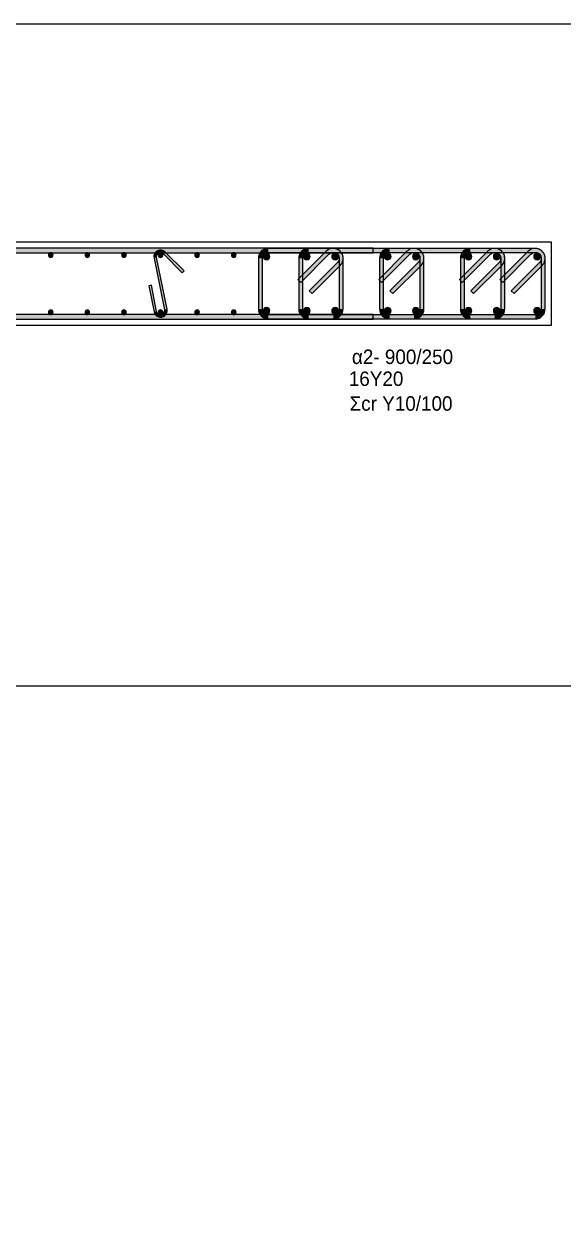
# Model space of a CAD drawing. Header units: millimetres. Extents: x -2171 to 1563, y -1758 to -1505.
# Drawn here: x -1137.19 to -1129.09, y -1608.28 to -1590.25 of the extents above; entities that cross this region are included whole.
import ezdxf

# ---------------------------------------------------------------- set-up
doc = ezdxf.new("R2010")
doc.units = ezdxf.units.MM
for name, color, linetype in [('-S_TEXT', 3, 'Continuous'), ('Col_Det', 7, 'Continuous'), ('Col_Det_Fill', 7, 'Continuous'), ('Geo_Col_Pro_1', 7, 'Continuous')]:
    doc.layers.add(name, color=color, linetype=linetype)
doc.styles.add('S1Arl22_b_934_161', font='arial.ttf', dxfattribs={"width": 0.933629, "height": 0.002175})

msp = doc.modelspace()

# ---------------------------------------------------------------- hatches: boundary and pattern name
at = {"layer": 'Col_Det_Fill'}
for color, points in [(252, [(-1131.9414, -1593.6897), (-1131.9414, -1593.6197), (-1146.5861, -1593.6197), (-1146.5861, -1593.6897)]), (133, [(-1136.824, -1593.7247, 0.4142136), (-1136.789, -1593.7597, 0.4142136), (-1136.754, -1593.7247, 0.4142136), (-1136.789, -1593.6897, 0.4142136)]), (133, [(-1136.2741, -1593.7247, 0.4142136), (-1136.2391, -1593.7597, 0.4142136), (-1136.2041, -1593.7247, 0.4142136), (-1136.2391, -1593.6897, 0.4142136)]), (133, [(-1135.7241, -1593.7247, 0.4142136), (-1135.6891, -1593.7597, 0.4142136), (-1135.6541, -1593.7247, 0.4142136), (-1135.6891, -1593.6897, 0.4142136)]), (252, [(-1135.2372, -1593.7694), (-1135.198, -1593.7615, -0.7426155), (-1135.0967, -1593.7073), (-1135.0684, -1593.679, 0.7426155)]), (133, [(-1135.1742, -1593.7247, 0.4142136), (-1135.1392, -1593.7597, 0.4142136), (-1135.1042, -1593.7247, 0.4142136), (-1135.1392, -1593.6897, 0.4142136)]), (252, [(-1135.0684, -1593.679), (-1135.0967, -1593.7073), (-1134.8139, -1593.9901), (-1134.7856, -1593.9618)]), (133, [(-1134.6242, -1593.7247, 0.4142136), (-1134.5892, -1593.7597, 0.4142136), (-1134.5542, -1593.7247, 0.4142136), (-1134.5892, -1593.6897, 0.4142136)]), (133, [(-1134.0743, -1593.7247, 0.4142136), (-1134.0393, -1593.7597, 0.4142136), (-1134.0043, -1593.7247, 0.4142136), (-1134.0393, -1593.6897, 0.4142136)]), (252, [(-1133.5188, -1593.6847), (-1133.5188, -1593.6247, 0.4142136), (-1133.6688, -1593.7747), (-1133.6088, -1593.7747, -0.4142136)]), (12, [(-1133.4971, -1593.7464, 0.4142136), (-1133.5471, -1593.6964, 0.4142136), (-1133.5971, -1593.7464, 0.4142136), (-1133.5471, -1593.7964, 0.4142136)]), (252, [(-1129.5088, -1593.6847), (-1129.5088, -1593.6247), (-1133.5188, -1593.6247), (-1133.5188, -1593.6847)]), (252, [(-1132.6081, -1593.711), (-1132.6506, -1593.6686), (-1133.0748, -1594.0929), (-1133.0324, -1594.1353)]), (252, [(-1132.9116, -1593.6847), (-1132.9116, -1593.6247, 0.4142136), (-1133.0616, -1593.7747), (-1133.0016, -1593.7747, -0.4142136)]), (56, [(-1132.8899, -1593.7464, 0.4142136), (-1132.9399, -1593.6964, 0.4142136), (-1132.9899, -1593.7464, 0.4142136), (-1132.9399, -1593.7964, 0.4142136)]), (252, [(-1132.5445, -1593.6847), (-1132.5445, -1593.6247), (-1132.9116, -1593.6247), (-1132.9116, -1593.6847)]), (252, [(-1132.4545, -1593.7747), (-1132.3945, -1593.7747, 0.6681786), (-1132.6506, -1593.6686), (-1132.6081, -1593.711, -0.6681786)]), (56, [(-1132.4662, -1593.7464, 0.4142136), (-1132.5162, -1593.6964, 0.4142136), (-1132.5662, -1593.7464, 0.4142136), (-1132.5162, -1593.7964, 0.4142136)]), (252, [(-1132.4809, -1593.8383), (-1132.4384, -1593.8808, 0.6681786), (-1132.5445, -1593.6247), (-1132.5445, -1593.6847, -0.6681786)]), (252, [(-1131.3938, -1593.711), (-1131.4363, -1593.6686), (-1131.8605, -1594.0929), (-1131.8181, -1594.1353)]), (252, [(-1131.6974, -1593.6847), (-1131.6974, -1593.6247, 0.4142136), (-1131.8474, -1593.7747), (-1131.7874, -1593.7747, -0.4142136)]), (56, [(-1131.6756, -1593.7464, 0.4142136), (-1131.7256, -1593.6964, 0.4142136), (-1131.7756, -1593.7464, 0.4142136), (-1131.7256, -1593.7964, 0.4142136)]), (252, [(-1131.3302, -1593.6847), (-1131.3302, -1593.6247), (-1131.6974, -1593.6247), (-1131.6974, -1593.6847)]), (252, [(-1131.2402, -1593.7747), (-1131.1802, -1593.7747, 0.6681786), (-1131.4363, -1593.6686), (-1131.3938, -1593.711, -0.6681786)]), (56, [(-1131.2519, -1593.7464, 0.4142136), (-1131.3019, -1593.6964, 0.4142136), (-1131.3519, -1593.7464, 0.4142136), (-1131.3019, -1593.7964, 0.4142136)]), (252, [(-1131.2666, -1593.8383), (-1131.2241, -1593.8808, 0.6681786), (-1131.3302, -1593.6247), (-1131.3302, -1593.6847, -0.6681786)]), (252, [(-1130.1796, -1593.711), (-1130.222, -1593.6686), (-1130.6463, -1594.0929), (-1130.6038, -1594.1353)]), (252, [(-1130.4831, -1593.6847), (-1130.4831, -1593.6247, 0.4142136), (-1130.6331, -1593.7747), (-1130.5731, -1593.7747, -0.4142136)]), (56, [(-1130.4614, -1593.7464, 0.4142136), (-1130.5114, -1593.6964, 0.4142136), (-1130.5614, -1593.7464, 0.4142136), (-1130.5114, -1593.7964, 0.4142136)]), (252, [(-1130.1159, -1593.6847), (-1130.1159, -1593.6247), (-1130.4831, -1593.6247), (-1130.4831, -1593.6847)]), (252, [(-1130.0259, -1593.7747), (-1129.9659, -1593.7747, 0.6681786), (-1130.222, -1593.6686), (-1130.1796, -1593.711, -0.6681786)]), (56, [(-1130.0376, -1593.7464, 0.4142136), (-1130.0876, -1593.6964, 0.4142136), (-1130.1376, -1593.7464, 0.4142136), (-1130.0876, -1593.7964, 0.4142136)]), (252, [(-1130.0523, -1593.8383), (-1130.0099, -1593.8808, 0.6681786), (-1130.1159, -1593.6247), (-1130.1159, -1593.6847, -0.6681786)]), (252, [(-1129.5724, -1593.711), (-1129.6148, -1593.6686), (-1130.0391, -1594.0929), (-1129.9967, -1594.1353)]), (252, [(-1129.4188, -1593.7747), (-1129.3588, -1593.7747, 0.6681786), (-1129.6148, -1593.6686), (-1129.5724, -1593.711, -0.6681786)]), (12, [(-1129.4305, -1593.7464, 0.4142136), (-1129.4805, -1593.6964, 0.4142136), (-1129.5305, -1593.7464, 0.4142136), (-1129.4805, -1593.7964, 0.4142136)]), (252, [(-1129.4451, -1593.8383), (-1129.4027, -1593.8808, 0.6681786), (-1129.5088, -1593.6247), (-1129.5088, -1593.6847, -0.6681786)]), (252, [(-1135.0803, -1594.5478), (-1135.0411, -1594.5399), (-1135.198, -1593.7615), (-1135.2372, -1593.7694)]), (252, [(-1133.6088, -1593.7747), (-1133.6688, -1593.7747), (-1133.6688, -1594.5347), (-1133.6088, -1594.5347)]), (252, [(-1133.0016, -1593.7747), (-1133.0616, -1593.7747), (-1133.0616, -1594.5347), (-1133.0016, -1594.5347)]), (252, [(-1132.9051, -1594.2626), (-1132.8627, -1594.305), (-1132.4384, -1593.8808), (-1132.4809, -1593.8383)]), (252, [(-1132.4545, -1594.5347), (-1132.3945, -1594.5347), (-1132.3945, -1593.7747), (-1132.4545, -1593.7747)]), (252, [(-1131.7874, -1593.7747), (-1131.8474, -1593.7747), (-1131.8474, -1594.5347), (-1131.7874, -1594.5347)]), (252, [(-1131.6908, -1594.2626), (-1131.6484, -1594.305), (-1131.2241, -1593.8808), (-1131.2666, -1593.8383)]), (252, [(-1131.2402, -1594.5347), (-1131.1802, -1594.5347), (-1131.1802, -1593.7747), (-1131.2402, -1593.7747)]), (252, [(-1130.5731, -1593.7747), (-1130.6331, -1593.7747), (-1130.6331, -1594.5347), (-1130.5731, -1594.5347)]), (252, [(-1130.4765, -1594.2626), (-1130.4341, -1594.305), (-1130.0099, -1593.8808), (-1130.0523, -1593.8383)]), (252, [(-1130.0259, -1594.5347), (-1129.9659, -1594.5347), (-1129.9659, -1593.7747), (-1130.0259, -1593.7747)]), (252, [(-1129.8694, -1594.2626), (-1129.827, -1594.305), (-1129.4027, -1593.8808), (-1129.4451, -1593.8383)]), (252, [(-1129.4188, -1594.5347), (-1129.3588, -1594.5347), (-1129.3588, -1593.7747), (-1129.4188, -1593.7747)]), (252, [(-1135.277, -1594.1794), (-1135.3162, -1594.1873), (-1135.2372, -1594.5794), (-1135.198, -1594.5715)]), (133, [(-1136.824, -1594.5847, 0.4142136), (-1136.789, -1594.6197, 0.4142136), (-1136.754, -1594.5847, 0.4142136), (-1136.789, -1594.5497, 0.4142136)]), (133, [(-1136.2741, -1594.5847, 0.4142136), (-1136.2391, -1594.6197, 0.4142136), (-1136.2041, -1594.5847, 0.4142136), (-1136.2391, -1594.5497, 0.4142136)]), (133, [(-1135.7241, -1594.5847, 0.4142136), (-1135.6891, -1594.6197, 0.4142136), (-1135.6541, -1594.5847, 0.4142136), (-1135.6891, -1594.5497, 0.4142136)]), (252, [(-1135.198, -1594.5715), (-1135.2372, -1594.5794, 1), (-1135.0411, -1594.5399), (-1135.0803, -1594.5478, -1)]), (133, [(-1135.1742, -1594.5847, 0.4142136), (-1135.1392, -1594.6197, 0.4142136), (-1135.1042, -1594.5847, 0.4142136), (-1135.1392, -1594.5497, 0.4142136)]), (133, [(-1134.6242, -1594.5847, 0.4142136), (-1134.5892, -1594.6197, 0.4142136), (-1134.5542, -1594.5847, 0.4142136), (-1134.5892, -1594.5497, 0.4142136)]), (133, [(-1134.0743, -1594.5847, 0.4142136), (-1134.0393, -1594.6197, 0.4142136), (-1134.0043, -1594.5847, 0.4142136), (-1134.0393, -1594.5497, 0.4142136)]), (252, [(-1133.6088, -1594.5347), (-1133.6688, -1594.5347, 0.4142136), (-1133.5188, -1594.6847), (-1133.5188, -1594.6247, -0.4142136)]), (12, [(-1133.4971, -1594.563, 0.4142136), (-1133.5471, -1594.513, 0.4142136), (-1133.5971, -1594.563, 0.4142136), (-1133.5471, -1594.613, 0.4142136)]), (252, [(-1133.0016, -1594.5347), (-1133.0616, -1594.5347, 0.4142136), (-1132.9116, -1594.6847), (-1132.9116, -1594.6247, -0.4142136)]), (56, [(-1132.8899, -1594.563, 0.4142136), (-1132.9399, -1594.513, 0.4142136), (-1132.9899, -1594.563, 0.4142136), (-1132.9399, -1594.613, 0.4142136)]), (56, [(-1132.4662, -1594.563, 0.4142136), (-1132.5162, -1594.513, 0.4142136), (-1132.5662, -1594.563, 0.4142136), (-1132.5162, -1594.613, 0.4142136)]), (252, [(-1132.5445, -1594.6247), (-1132.5445, -1594.6847, 0.4142136), (-1132.3945, -1594.5347), (-1132.4545, -1594.5347, -0.4142136)]), (252, [(-1131.7874, -1594.5347), (-1131.8474, -1594.5347, 0.4142136), (-1131.6974, -1594.6847), (-1131.6974, -1594.6247, -0.4142136)]), (56, [(-1131.6756, -1594.563, 0.4142136), (-1131.7256, -1594.513, 0.4142136), (-1131.7756, -1594.563, 0.4142136), (-1131.7256, -1594.613, 0.4142136)]), (56, [(-1131.2519, -1594.563, 0.4142136), (-1131.3019, -1594.513, 0.4142136), (-1131.3519, -1594.563, 0.4142136), (-1131.3019, -1594.613, 0.4142136)]), (252, [(-1131.3302, -1594.6247), (-1131.3302, -1594.6847, 0.4142136), (-1131.1802, -1594.5347), (-1131.2402, -1594.5347, -0.4142136)]), (252, [(-1130.5731, -1594.5347), (-1130.6331, -1594.5347, 0.4142136), (-1130.4831, -1594.6847), (-1130.4831, -1594.6247, -0.4142136)]), (56, [(-1130.4614, -1594.563, 0.4142136), (-1130.5114, -1594.513, 0.4142136), (-1130.5614, -1594.563, 0.4142136), (-1130.5114, -1594.613, 0.4142136)]), (56, [(-1130.0376, -1594.563, 0.4142136), (-1130.0876, -1594.513, 0.4142136), (-1130.1376, -1594.563, 0.4142136), (-1130.0876, -1594.613, 0.4142136)]), (252, [(-1130.1159, -1594.6247), (-1130.1159, -1594.6847, 0.4142136), (-1129.9659, -1594.5347), (-1130.0259, -1594.5347, -0.4142136)]), (12, [(-1129.4305, -1594.563, 0.4142136), (-1129.4805, -1594.513, 0.4142136), (-1129.5305, -1594.563, 0.4142136), (-1129.4805, -1594.613, 0.4142136)]), (252, [(-1129.5088, -1594.6247), (-1129.5088, -1594.6847, 0.4142136), (-1129.3588, -1594.5347), (-1129.4188, -1594.5347, -0.4142136)]), (252, [(-1146.5861, -1594.6197), (-1146.5861, -1594.6897), (-1131.9414, -1594.6897), (-1131.9414, -1594.6197)]), (252, [(-1133.5188, -1594.6247), (-1133.5188, -1594.6847), (-1129.5088, -1594.6847), (-1129.5088, -1594.6247)]), (252, [(-1132.9116, -1594.6247), (-1132.9116, -1594.6847), (-1132.5445, -1594.6847), (-1132.5445, -1594.6247)]), (252, [(-1131.6974, -1594.6247), (-1131.6974, -1594.6847), (-1131.3302, -1594.6847), (-1131.3302, -1594.6247)]), (252, [(-1130.4831, -1594.6247), (-1130.4831, -1594.6847), (-1130.1159, -1594.6847), (-1130.1159, -1594.6247)])]:
    msp.add_hatch(color=color, dxfattribs=at).paths.add_polyline_path(points)

# ---------------------------------------------------------------- linework, layer by layer
at = {"layer": '-S_TEXT', "ltscale": 5}
msp.add_lwpolyline([(-1174.9987, -1590.2497), (-1116.8512, -1590.2497), (-1116.8512, -1630.2944), (-1174.9987, -1630.2944)], close=True, dxfattribs=at)
at = {"layer": 'Col_Det', "color": 7}
for points in [[(-1129.2638, -1593.5297), (-1149.2638, -1593.5297)], [(-1129.2638, -1594.7797), (-1129.2638, -1593.5297)], [(-1131.9414, -1593.6197), (-1146.5861, -1593.6197)], [(-1146.5861, -1593.6897), (-1131.9414, -1593.6897)], [(-1135.0967, -1593.7073), (-1134.8139, -1593.9901)], [(-1134.7856, -1593.9618), (-1135.0684, -1593.679)], [(-1129.5088, -1593.6247), (-1133.5188, -1593.6247)], [(-1133.5188, -1593.6847), (-1129.5088, -1593.6847)], [(-1132.6506, -1593.6686), (-1133.0748, -1594.0929)], [(-1133.0324, -1594.1353), (-1132.6081, -1593.711)], [(-1132.5445, -1593.6247), (-1132.9116, -1593.6247)], [(-1132.9116, -1593.6847), (-1132.5445, -1593.6847)], [(-1131.9414, -1593.6897), (-1131.9414, -1593.6197)], [(-1131.4363, -1593.6686), (-1131.8605, -1594.0929)], [(-1131.8181, -1594.1353), (-1131.3938, -1593.711)], [(-1131.3302, -1593.6247), (-1131.6974, -1593.6247)], [(-1131.6974, -1593.6847), (-1131.3302, -1593.6847)], [(-1130.222, -1593.6686), (-1130.6463, -1594.0929)], [(-1130.6038, -1594.1353), (-1130.1796, -1593.711)], [(-1130.1159, -1593.6247), (-1130.4831, -1593.6247)], [(-1130.4831, -1593.6847), (-1130.1159, -1593.6847)], [(-1129.6148, -1593.6686), (-1130.0391, -1594.0929)], [(-1129.9967, -1594.1353), (-1129.5724, -1593.711)], [(-1135.2372, -1593.7694), (-1135.0803, -1594.5478)], [(-1135.0411, -1594.5399), (-1135.198, -1593.7615)], [(-1133.6688, -1593.7747), (-1133.6688, -1594.5347)], [(-1133.6088, -1594.5347), (-1133.6088, -1593.7747)], [(-1133.0616, -1593.7747), (-1133.0616, -1594.5347)], [(-1133.0016, -1594.5347), (-1133.0016, -1593.7747)], [(-1132.4809, -1593.8383), (-1132.9051, -1594.2626)], [(-1132.8627, -1594.305), (-1132.4384, -1593.8808)], [(-1132.4545, -1593.7747), (-1132.4545, -1594.5347)], [(-1132.3945, -1594.5347), (-1132.3945, -1593.7747)], [(-1131.8474, -1593.7747), (-1131.8474, -1594.5347)], [(-1131.7874, -1594.5347), (-1131.7874, -1593.7747)], [(-1131.2666, -1593.8383), (-1131.6908, -1594.2626)], [(-1131.6484, -1594.305), (-1131.2241, -1593.8808)], [(-1131.2402, -1593.7747), (-1131.2402, -1594.5347)], [(-1131.1802, -1594.5347), (-1131.1802, -1593.7747)], [(-1130.6331, -1593.7747), (-1130.6331, -1594.5347)], [(-1130.5731, -1594.5347), (-1130.5731, -1593.7747)], [(-1130.0523, -1593.8383), (-1130.4765, -1594.2626)], [(-1130.4341, -1594.305), (-1130.0099, -1593.8808)], [(-1130.0259, -1593.7747), (-1130.0259, -1594.5347)], [(-1129.9659, -1594.5347), (-1129.9659, -1593.7747)], [(-1129.4451, -1593.8383), (-1129.8694, -1594.2626)], [(-1129.827, -1594.305), (-1129.4027, -1593.8808)], [(-1129.4188, -1593.7747), (-1129.4188, -1594.5347)], [(-1129.3588, -1594.5347), (-1129.3588, -1593.7747)], [(-1134.8139, -1593.9901), (-1134.7856, -1593.9618)], [(-1135.277, -1594.1794), (-1135.3162, -1594.1873)], [(-1135.3162, -1594.1873), (-1135.2372, -1594.5794)], [(-1135.198, -1594.5715), (-1135.277, -1594.1794)], [(-1133.0748, -1594.0929), (-1133.0324, -1594.1353)], [(-1131.8605, -1594.0929), (-1131.8181, -1594.1353)], [(-1130.6463, -1594.0929), (-1130.6038, -1594.1353)], [(-1130.0391, -1594.0929), (-1129.9967, -1594.1353)], [(-1132.9051, -1594.2626), (-1132.8627, -1594.305)], [(-1131.6908, -1594.2626), (-1131.6484, -1594.305)], [(-1130.4765, -1594.2626), (-1130.4341, -1594.305)], [(-1129.8694, -1594.2626), (-1129.827, -1594.305)], [(-1149.2638, -1594.7797), (-1129.2638, -1594.7797)], [(-1131.9414, -1594.6197), (-1146.5861, -1594.6197)], [(-1146.5861, -1594.6897), (-1131.9414, -1594.6897)], [(-1129.5088, -1594.6247), (-1133.5188, -1594.6247)], [(-1133.5188, -1594.6847), (-1129.5088, -1594.6847)], [(-1132.5445, -1594.6247), (-1132.9116, -1594.6247)], [(-1132.9116, -1594.6847), (-1132.5445, -1594.6847)], [(-1131.9414, -1594.6897), (-1131.9414, -1594.6197)], [(-1131.3302, -1594.6247), (-1131.6974, -1594.6247)], [(-1131.6974, -1594.6847), (-1131.3302, -1594.6847)], [(-1130.1159, -1594.6247), (-1130.4831, -1594.6247)], [(-1130.4831, -1594.6847), (-1130.1159, -1594.6847)]]:
    msp.add_lwpolyline(points, dxfattribs=at)
for points in [[(-1136.789, -1593.6897, 0.4142136), (-1136.824, -1593.7247, 0.4142136)], [(-1136.754, -1593.7247, 0.4142136), (-1136.789, -1593.6897, 0.4142136)], [(-1136.2391, -1593.6897, 0.4142136), (-1136.2741, -1593.7247, 0.4142136)], [(-1136.2041, -1593.7247, 0.4142136), (-1136.2391, -1593.6897, 0.4142136)], [(-1135.6891, -1593.6897, 0.4142136), (-1135.7241, -1593.7247, 0.4142136)], [(-1135.6541, -1593.7247, 0.4142136), (-1135.6891, -1593.6897, 0.4142136)], [(-1135.0684, -1593.679, 0.7426155), (-1135.2372, -1593.7694, 0.7426155)], [(-1135.198, -1593.7615, -0.7426155), (-1135.0967, -1593.7073)], [(-1135.1392, -1593.6897, 0.4142136), (-1135.1742, -1593.7247, 0.4142136)], [(-1135.1042, -1593.7247, 0.4142136), (-1135.1392, -1593.6897, 0.4142136)], [(-1134.5892, -1593.6897, 0.4142136), (-1134.6242, -1593.7247, 0.4142136)], [(-1134.5542, -1593.7247, 0.4142136), (-1134.5892, -1593.6897, 0.4142136)], [(-1134.0393, -1593.6897, 0.4142136), (-1134.0743, -1593.7247, 0.4142136)], [(-1134.0043, -1593.7247, 0.4142136), (-1134.0393, -1593.6897, 0.4142136)], [(-1133.5188, -1593.6247, 0.4142136), (-1133.6688, -1593.7747)], [(-1133.6088, -1593.7747, -0.4142136), (-1133.5188, -1593.6847, -0.4142136)], [(-1133.5471, -1593.6964, 0.4142136), (-1133.5971, -1593.7464, 0.4142136)], [(-1133.4971, -1593.7464, 0.4142136), (-1133.5471, -1593.6964, 0.4142136)], [(-1132.9116, -1593.6247, 0.4142136), (-1133.0616, -1593.7747)], [(-1133.0016, -1593.7747, -0.4142136), (-1132.9116, -1593.6847, -0.4142136)], [(-1132.9399, -1593.6964, 0.4142136), (-1132.9899, -1593.7464, 0.4142136)], [(-1132.8899, -1593.7464, 0.4142136), (-1132.9399, -1593.6964, 0.4142136)], [(-1132.3945, -1593.7747, 0.6681786), (-1132.6506, -1593.6686)], [(-1132.6081, -1593.711, -0.6681786), (-1132.4545, -1593.7747, -0.6681786)], [(-1132.5162, -1593.6964, 0.4142136), (-1132.5662, -1593.7464, 0.4142136)], [(-1132.4384, -1593.8808, 0.6681786), (-1132.5445, -1593.6247)], [(-1132.5445, -1593.6847, -0.6681786), (-1132.4809, -1593.8383, -0.6681786)], [(-1132.4662, -1593.7464, 0.4142136), (-1132.5162, -1593.6964, 0.4142136)], [(-1131.6974, -1593.6247, 0.4142136), (-1131.8474, -1593.7747)], [(-1131.7874, -1593.7747, -0.4142136), (-1131.6974, -1593.6847, -0.4142136)], [(-1131.7256, -1593.6964, 0.4142136), (-1131.7756, -1593.7464, 0.4142136)], [(-1131.6756, -1593.7464, 0.4142136), (-1131.7256, -1593.6964, 0.4142136)], [(-1131.1802, -1593.7747, 0.6681786), (-1131.4363, -1593.6686)], [(-1131.3938, -1593.711, -0.6681786), (-1131.2402, -1593.7747, -0.6681786)], [(-1131.3019, -1593.6964, 0.4142136), (-1131.3519, -1593.7464, 0.4142136)], [(-1131.2241, -1593.8808, 0.6681786), (-1131.3302, -1593.6247)], [(-1131.3302, -1593.6847, -0.6681786), (-1131.2666, -1593.8383, -0.6681786)], [(-1131.2519, -1593.7464, 0.4142136), (-1131.3019, -1593.6964, 0.4142136)], [(-1130.4831, -1593.6247, 0.4142136), (-1130.6331, -1593.7747)], [(-1130.5731, -1593.7747, -0.4142136), (-1130.4831, -1593.6847, -0.4142136)], [(-1130.5114, -1593.6964, 0.4142136), (-1130.5614, -1593.7464, 0.4142136)], [(-1130.4614, -1593.7464, 0.4142136), (-1130.5114, -1593.6964, 0.4142136)], [(-1129.9659, -1593.7747, 0.6681786), (-1130.222, -1593.6686)], [(-1130.1796, -1593.711, -0.6681786), (-1130.0259, -1593.7747, -0.6681786)], [(-1130.0876, -1593.6964, 0.4142136), (-1130.1376, -1593.7464, 0.4142136)], [(-1130.0099, -1593.8808, 0.6681786), (-1130.1159, -1593.6247)], [(-1130.1159, -1593.6847, -0.6681786), (-1130.0523, -1593.8383, -0.6681786)], [(-1130.0376, -1593.7464, 0.4142136), (-1130.0876, -1593.6964, 0.4142136)], [(-1129.3588, -1593.7747, 0.6681786), (-1129.6148, -1593.6686)], [(-1129.5724, -1593.711, -0.6681786), (-1129.4188, -1593.7747, -0.6681786)], [(-1129.4805, -1593.6964, 0.4142136), (-1129.5305, -1593.7464, 0.4142136)], [(-1129.4027, -1593.8808, 0.6681786), (-1129.5088, -1593.6247)], [(-1129.5088, -1593.6847, -0.6681786), (-1129.4451, -1593.8383, -0.6681786)], [(-1129.4305, -1593.7464, 0.4142136), (-1129.4805, -1593.6964, 0.4142136)], [(-1136.824, -1593.7247, 0.4142136), (-1136.789, -1593.7597, 0.4142136)], [(-1136.789, -1593.7597, 0.4142136), (-1136.754, -1593.7247, 0.4142136)], [(-1136.2741, -1593.7247, 0.4142136), (-1136.2391, -1593.7597, 0.4142136)], [(-1136.2391, -1593.7597, 0.4142136), (-1136.2041, -1593.7247, 0.4142136)], [(-1135.7241, -1593.7247, 0.4142136), (-1135.6891, -1593.7597, 0.4142136)], [(-1135.6891, -1593.7597, 0.4142136), (-1135.6541, -1593.7247, 0.4142136)], [(-1135.1742, -1593.7247, 0.4142136), (-1135.1392, -1593.7597, 0.4142136)], [(-1135.1392, -1593.7597, 0.4142136), (-1135.1042, -1593.7247, 0.4142136)], [(-1134.6242, -1593.7247, 0.4142136), (-1134.5892, -1593.7597, 0.4142136)], [(-1134.5892, -1593.7597, 0.4142136), (-1134.5542, -1593.7247, 0.4142136)], [(-1134.0743, -1593.7247, 0.4142136), (-1134.0393, -1593.7597, 0.4142136)], [(-1134.0393, -1593.7597, 0.4142136), (-1134.0043, -1593.7247, 0.4142136)], [(-1133.5971, -1593.7464, 0.4142136), (-1133.5471, -1593.7964, 0.4142136)], [(-1133.5471, -1593.7964, 0.4142136), (-1133.4971, -1593.7464, 0.4142136)], [(-1132.9899, -1593.7464, 0.4142136), (-1132.9399, -1593.7964, 0.4142136)], [(-1132.9399, -1593.7964, 0.4142136), (-1132.8899, -1593.7464, 0.4142136)], [(-1132.5662, -1593.7464, 0.4142136), (-1132.5162, -1593.7964, 0.4142136)], [(-1132.5162, -1593.7964, 0.4142136), (-1132.4662, -1593.7464, 0.4142136)], [(-1131.7756, -1593.7464, 0.4142136), (-1131.7256, -1593.7964, 0.4142136)], [(-1131.7256, -1593.7964, 0.4142136), (-1131.6756, -1593.7464, 0.4142136)], [(-1131.3519, -1593.7464, 0.4142136), (-1131.3019, -1593.7964, 0.4142136)], [(-1131.3019, -1593.7964, 0.4142136), (-1131.2519, -1593.7464, 0.4142136)], [(-1130.5614, -1593.7464, 0.4142136), (-1130.5114, -1593.7964, 0.4142136)], [(-1130.5114, -1593.7964, 0.4142136), (-1130.4614, -1593.7464, 0.4142136)], [(-1130.1376, -1593.7464, 0.4142136), (-1130.0876, -1593.7964, 0.4142136)], [(-1130.0876, -1593.7964, 0.4142136), (-1130.0376, -1593.7464, 0.4142136)], [(-1129.5305, -1593.7464, 0.4142136), (-1129.4805, -1593.7964, 0.4142136)], [(-1129.4805, -1593.7964, 0.4142136), (-1129.4305, -1593.7464, 0.4142136)], [(-1136.789, -1594.5497, 0.4142136), (-1136.824, -1594.5847, 0.4142136)], [(-1136.824, -1594.5847, 0.4142136), (-1136.789, -1594.6197, 0.4142136)], [(-1136.754, -1594.5847, 0.4142136), (-1136.789, -1594.5497, 0.4142136)], [(-1136.789, -1594.6197, 0.4142136), (-1136.754, -1594.5847, 0.4142136)], [(-1136.2391, -1594.5497, 0.4142136), (-1136.2741, -1594.5847, 0.4142136)], [(-1136.2741, -1594.5847, 0.4142136), (-1136.2391, -1594.6197, 0.4142136)], [(-1136.2041, -1594.5847, 0.4142136), (-1136.2391, -1594.5497, 0.4142136)], [(-1136.2391, -1594.6197, 0.4142136), (-1136.2041, -1594.5847, 0.4142136)], [(-1135.6891, -1594.5497, 0.4142136), (-1135.7241, -1594.5847, 0.4142136)], [(-1135.7241, -1594.5847, 0.4142136), (-1135.6891, -1594.6197, 0.4142136)], [(-1135.6541, -1594.5847, 0.4142136), (-1135.6891, -1594.5497, 0.4142136)], [(-1135.6891, -1594.6197, 0.4142136), (-1135.6541, -1594.5847, 0.4142136)], [(-1135.2372, -1594.5794, 1), (-1135.0411, -1594.5399)], [(-1135.0803, -1594.5478, -1), (-1135.198, -1594.5715, -1)], [(-1135.1392, -1594.5497, 0.4142136), (-1135.1742, -1594.5847, 0.4142136)], [(-1135.1742, -1594.5847, 0.4142136), (-1135.1392, -1594.6197, 0.4142136)], [(-1135.1042, -1594.5847, 0.4142136), (-1135.1392, -1594.5497, 0.4142136)], [(-1135.1392, -1594.6197, 0.4142136), (-1135.1042, -1594.5847, 0.4142136)], [(-1134.5892, -1594.5497, 0.4142136), (-1134.6242, -1594.5847, 0.4142136)], [(-1134.6242, -1594.5847, 0.4142136), (-1134.5892, -1594.6197, 0.4142136)], [(-1134.5542, -1594.5847, 0.4142136), (-1134.5892, -1594.5497, 0.4142136)], [(-1134.5892, -1594.6197, 0.4142136), (-1134.5542, -1594.5847, 0.4142136)], [(-1134.0393, -1594.5497, 0.4142136), (-1134.0743, -1594.5847, 0.4142136)], [(-1134.0743, -1594.5847, 0.4142136), (-1134.0393, -1594.6197, 0.4142136)], [(-1134.0043, -1594.5847, 0.4142136), (-1134.0393, -1594.5497, 0.4142136)], [(-1134.0393, -1594.6197, 0.4142136), (-1134.0043, -1594.5847, 0.4142136)], [(-1133.6688, -1594.5347, 0.4142136), (-1133.5188, -1594.6847)], [(-1133.5188, -1594.6247, -0.4142136), (-1133.6088, -1594.5347, -0.4142136)], [(-1133.5471, -1594.513, 0.4142136), (-1133.5971, -1594.563, 0.4142136)], [(-1133.5971, -1594.563, 0.4142136), (-1133.5471, -1594.613, 0.4142136)], [(-1133.4971, -1594.563, 0.4142136), (-1133.5471, -1594.513, 0.4142136)], [(-1133.5471, -1594.613, 0.4142136), (-1133.4971, -1594.563, 0.4142136)], [(-1133.0616, -1594.5347, 0.4142136), (-1132.9116, -1594.6847)], [(-1132.9116, -1594.6247, -0.4142136), (-1133.0016, -1594.5347, -0.4142136)], [(-1132.9399, -1594.513, 0.4142136), (-1132.9899, -1594.563, 0.4142136)], [(-1132.9899, -1594.563, 0.4142136), (-1132.9399, -1594.613, 0.4142136)], [(-1132.8899, -1594.563, 0.4142136), (-1132.9399, -1594.513, 0.4142136)], [(-1132.9399, -1594.613, 0.4142136), (-1132.8899, -1594.563, 0.4142136)], [(-1132.5162, -1594.513, 0.4142136), (-1132.5662, -1594.563, 0.4142136)], [(-1132.5662, -1594.563, 0.4142136), (-1132.5162, -1594.613, 0.4142136)], [(-1132.5445, -1594.6847, 0.4142136), (-1132.3945, -1594.5347)], [(-1132.4545, -1594.5347, -0.4142136), (-1132.5445, -1594.6247, -0.4142136)], [(-1132.4662, -1594.563, 0.4142136), (-1132.5162, -1594.513, 0.4142136)], [(-1132.5162, -1594.613, 0.4142136), (-1132.4662, -1594.563, 0.4142136)], [(-1131.8474, -1594.5347, 0.4142136), (-1131.6974, -1594.6847)], [(-1131.6974, -1594.6247, -0.4142136), (-1131.7874, -1594.5347, -0.4142136)], [(-1131.7256, -1594.513, 0.4142136), (-1131.7756, -1594.563, 0.4142136)], [(-1131.7756, -1594.563, 0.4142136), (-1131.7256, -1594.613, 0.4142136)], [(-1131.6756, -1594.563, 0.4142136), (-1131.7256, -1594.513, 0.4142136)], [(-1131.7256, -1594.613, 0.4142136), (-1131.6756, -1594.563, 0.4142136)], [(-1131.3019, -1594.513, 0.4142136), (-1131.3519, -1594.563, 0.4142136)], [(-1131.3519, -1594.563, 0.4142136), (-1131.3019, -1594.613, 0.4142136)], [(-1131.3302, -1594.6847, 0.4142136), (-1131.1802, -1594.5347)], [(-1131.2402, -1594.5347, -0.4142136), (-1131.3302, -1594.6247, -0.4142136)], [(-1131.2519, -1594.563, 0.4142136), (-1131.3019, -1594.513, 0.4142136)], [(-1131.3019, -1594.613, 0.4142136), (-1131.2519, -1594.563, 0.4142136)], [(-1130.6331, -1594.5347, 0.4142136), (-1130.4831, -1594.6847)], [(-1130.4831, -1594.6247, -0.4142136), (-1130.5731, -1594.5347, -0.4142136)], [(-1130.5114, -1594.513, 0.4142136), (-1130.5614, -1594.563, 0.4142136)], [(-1130.5614, -1594.563, 0.4142136), (-1130.5114, -1594.613, 0.4142136)], [(-1130.4614, -1594.563, 0.4142136), (-1130.5114, -1594.513, 0.4142136)], [(-1130.5114, -1594.613, 0.4142136), (-1130.4614, -1594.563, 0.4142136)], [(-1130.0876, -1594.513, 0.4142136), (-1130.1376, -1594.563, 0.4142136)], [(-1130.1376, -1594.563, 0.4142136), (-1130.0876, -1594.613, 0.4142136)], [(-1130.1159, -1594.6847, 0.4142136), (-1129.9659, -1594.5347)], [(-1130.0259, -1594.5347, -0.4142136), (-1130.1159, -1594.6247, -0.4142136)], [(-1130.0376, -1594.563, 0.4142136), (-1130.0876, -1594.513, 0.4142136)], [(-1130.0876, -1594.613, 0.4142136), (-1130.0376, -1594.563, 0.4142136)], [(-1129.4805, -1594.513, 0.4142136), (-1129.5305, -1594.563, 0.4142136)], [(-1129.5305, -1594.563, 0.4142136), (-1129.4805, -1594.613, 0.4142136)], [(-1129.5088, -1594.6847, 0.4142136), (-1129.3588, -1594.5347)], [(-1129.4188, -1594.5347, -0.4142136), (-1129.5088, -1594.6247, -0.4142136)], [(-1129.4305, -1594.563, 0.4142136), (-1129.4805, -1594.513, 0.4142136)], [(-1129.4805, -1594.613, 0.4142136), (-1129.4305, -1594.563, 0.4142136)]]:
    msp.add_lwpolyline(points, format="xyb", dxfattribs=at)
at = {"layer": 'Geo_Col_Pro_1', "color": 4, "linetype": 'Continuous', "ltscale": 0.5}
msp.add_line((-1174.9987, -1600.2042), (-1116.8512, -1600.2042), dxfattribs=at)

# ---------------------------------------------------------------- texts
at = {"layer": 'Col_Det', "color": 7, "style": 'S1Arl22_b_934_161', "width": 0.933629}
for s, p in [(' α2- 900/250', (-1132.3416, -1595.3639)), ('16Y20', (-1132.3101, -1595.6935)), ('Σcr Y10/100', (-1132.2983, -1596.066))]:
    msp.add_text(s, height=0.2175, dxfattribs=at).set_placement(p)

doc.saveas('drawing.dxf')
